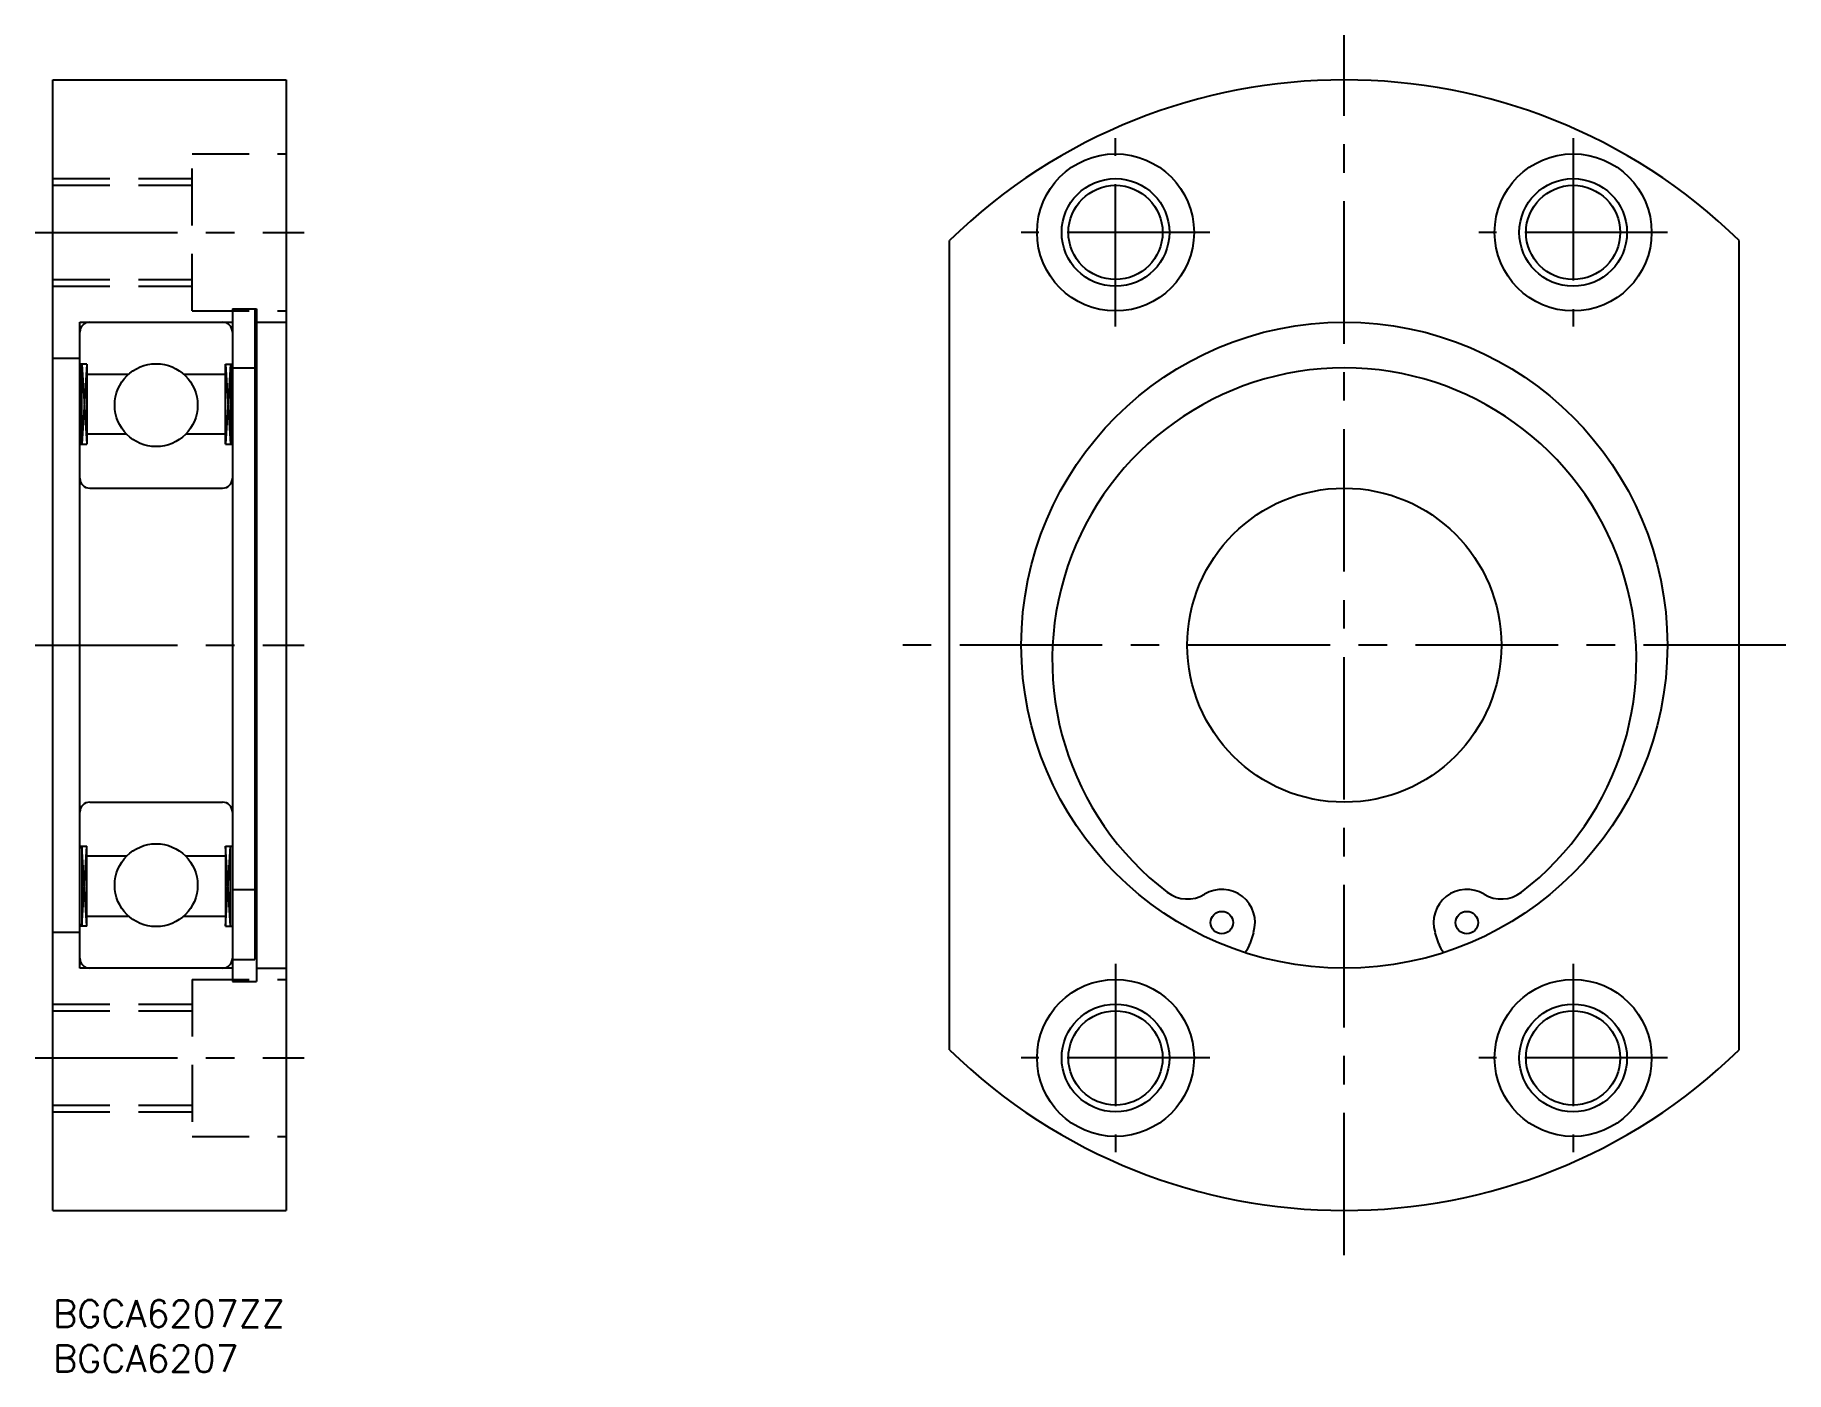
# Model space of a CAD drawing. Extents: x -2 to 193, y -8 to 141.
import ezdxf

# ---------------------------------------------------------------- set-up
doc = ezdxf.new("R2010")
doc.units = 0
doc.header["$LTSCALE"] = 0.5
doc.linetypes.add('CENTER', pattern=[50.8, 31.75, -6.35, 6.35, -6.35])
doc.linetypes.add('DASHED', pattern=[19.05, 12.7, -6.35])
for name, color, linetype in [('MSM_CENTER', 1, 'CENTER'), ('MSM_CONTINUOUS', 7, 'CONTINUOUS'), ('MSM_DASHED', 4, 'DASHED'), ('MSM_NARROW', 5, 'CONTINUOUS'), ('MSM_PART_NUMBER', 7, 'CONTINUOUS')]:
    doc.layers.add(name, color=color, linetype=linetype)
doc.styles.get("Standard").update_dxf_attribs({"font": 'txt.shx', "height": 3, "bigfont": 'bigfont.shx'})

# ---------------------------------------------------------------- blocks, each defined once
blk = doc.blocks.new('*U4')
at = {"layer": 'MSM_PART_NUMBER'}
blk.add_text('BGCA6207ZZ', height=3, dxfattribs=at).set_placement((0, -3))
blk = doc.blocks.new('*U5')
at = {"layer": 'MSM_PART_NUMBER'}
blk.add_text('BGCA6207', height=3, dxfattribs=at).set_placement((0, -8))

msp = doc.modelspace()

# ---------------------------------------------------------------- linework, layer by layer
at = {"layer": 'MSM_CENTER'}
for p, q in [((143.92, 5), (143.92, 141)), ((118.42, 108.5), (118.42, 129.5)), ((169.42, 129.5), (169.42, 108.5)), ((-2, 119), (28, 119)), ((128.92, 119), (107.92, 119)), ((179.92, 119), (158.92, 119)), ((-2, 73), (28, 73)), ((193.14, 73), (94.69, 73)), ((118.42, 37.5), (118.42, 16.5)), ((169.42, 37.5), (169.42, 16.5)), ((-2, 27), (28, 27)), ((128.92, 27), (107.92, 27)), ((179.92, 27), (158.92, 27))]:
    msp.add_line(p, q, dxfattribs=at)
at = {"layer": 'MSM_CONTINUOUS'}
for p, q in [((0, 136), (26, 136)), ((0, 10), (0, 136)), ((26, 136), (26, 10)), ((99.92, 27.91), (99.92, 118.09)), ((187.92, 27.91), (187.92, 118.09)), ((20, 110.5), (20, 35.5)), ((20, 110.5, 1.25), (22.7, 110.5, 1.25)), ((22.5, 110.5, 0.75), (22.5, 37.96, 0.75)), ((22.7, 110.5), (22.7, 35.5)), ((3, 109), (20, 109)), ((3, 37), (3, 109)), ((22.7, 109), (26, 109)), ((0, 105), (3, 105)), ((3.78, 104.32), (3, 104.32)), ((3.2, 95.4), (3.2, 104.32)), ((3.2, 104.32), (3.78, 95.4)), ((3.78, 104.32), (3.2, 95.4)), ((3.78, 104.32), (3.78, 95.4)), ((19.22, 104.32), (20, 104.32)), ((19.22, 95.4), (19.22, 104.32)), ((19.22, 104.32), (19.8, 95.4)), ((19.8, 104.32), (19.22, 95.4)), ((19.8, 104.32), (19.8, 95.4)), ((20, 103.9, 1.25), (22.5, 103.9, 1.25)), ((3.78, 103.2), (8.42, 103.2)), ((14.58, 103.2), (19.22, 103.2)), ((8.21, 96.5), (3.78, 96.5)), ((19.22, 96.5), (14.79, 96.5)), ((3, 95.4), (3.78, 95.4)), ((19.22, 95.4), (20, 95.4)), ((4.1, 90.5), (18.9, 90.5)), ((4.1, 55.5), (18.9, 55.5)), ((3, 50.6), (3.78, 50.6)), ((3.2, 50.6), (3.2, 41.67)), ((3.2, 41.67), (3.78, 50.6)), ((3.78, 41.67), (3.2, 50.6)), ((3.78, 41.67), (3.78, 50.6)), ((8.21, 49.5), (3.78, 49.5)), ((19.22, 49.5), (14.79, 49.5)), ((19.22, 50.6), (19.22, 41.67)), ((19.22, 50.6), (20, 50.6)), ((19.22, 41.67), (19.8, 50.6)), ((19.8, 41.67), (19.22, 50.6)), ((19.8, 41.67), (19.8, 50.6)), ((20, 45.78, 1.25), (22.5, 45.78, 1.25)), ((0, 41), (3, 41)), ((3.78, 41.67), (3, 41.67)), ((3.78, 42.8), (8.42, 42.8)), ((14.58, 42.8), (19.22, 42.8)), ((19.22, 41.67), (20, 41.67)), ((133.8, 40.96), (133.4, 39.71)), ((154.44, 39.71), (154.04, 40.96)), ((20, 37.96, 1.25), (22.5, 37.96, 1.25)), ((20, 37), (3, 37)), ((20, 35.5, 1.25), (22.7, 35.5, 1.25)), ((22.7, 37), (26, 37)), ((0, 10), (26, 10))]:
    msp.add_line(p, q, dxfattribs=at)
for centre, radius in [((118.42, 119), 8.75), ((169.42, 119), 8.75), ((118.42, 119), 5.25), ((169.42, 119), 5.25), ((143.92, 73), 36), ((11.5, 99.75), 4.62), ((143.92, 73), 17.5), ((11.5, 46.25), 4.62), ((130.27, 42.08), 1.25), ((157.57, 42.08), 1.25), ((118.42, 27), 8.75), ((169.42, 27), 8.75), ((118.42, 27), 5.25), ((169.42, 27), 5.25)]:
    msp.add_circle(centre, radius, dxfattribs=at)
for centre, radius, start, end in [((143.92, 73), 63, 45.7002, 134.2998), ((4.1, 107.9), 1.1, 90, 180), ((18.9, 107.9), 1.1, 0, 90), ((143.92, 71.35), 32.55, 307.3152, 232.6848), ((4.1, 91.6), 1.1, 180, 270), ((18.9, 91.6), 1.1, 270, 0), ((4.1, 54.4), 1.1, 90, 180), ((18.9, 54.4), 1.1, 0, 90), ((126.43, 48.41), 3.7, 232.6848, 301.2494), ((130.27, 42.08), 3.7, 342.4658, 121.2494), ((157.57, 42.08), 3.7, 58.7506, 197.5342), ((161.41, 48.41), 3.7, 238.7506, 307.3152), ((131.02, 40.46), 2.5, 316.6541, 342.4658), ((156.82, 40.46), 2.5, 197.5342, 223.3459), ((4.1, 38.1), 1.1, 180, 270), ((18.9, 38.1), 1.1, 270, 0), ((143.92, 73), 63, 225.7002, 314.2998)]:
    msp.add_arc(centre, radius, start, end, dxfattribs=at)
at = {"layer": 'MSM_DASHED'}
for p, q in [((15.5, 110.25), (15.5, 127.75)), ((15.5, 127.75), (26, 127.75)), ((0, 125), (15.5, 125)), ((0, 124.25), (15.5, 124.25)), ((0, 113.75), (15.5, 113.75)), ((0, 113), (15.5, 113)), ((15.5, 110.25), (26, 110.25)), ((15.5, 35.75), (15.5, 18.25)), ((15.5, 35.75), (26, 35.75)), ((0, 33), (15.5, 33)), ((0, 32.25), (15.5, 32.25)), ((0, 21.75), (15.5, 21.75)), ((0, 21), (15.5, 21)), ((15.5, 18.25), (26, 18.25))]:
    msp.add_line(p, q, dxfattribs=at)
at = {"layer": 'MSM_NARROW'}
for centre in [(118.42, 119), (169.42, 119), (118.42, 27), (169.42, 27)]:
    msp.add_circle(centre, 6, dxfattribs=at)

# ---------------------------------------------------------------- block references
at = {"layer": 'MSM_CONTINUOUS'}
for name in ['*U4', '*U5']:
    msp.add_blockref(name, (0, 0), dxfattribs=at)

doc.saveas('drawing.dxf')
